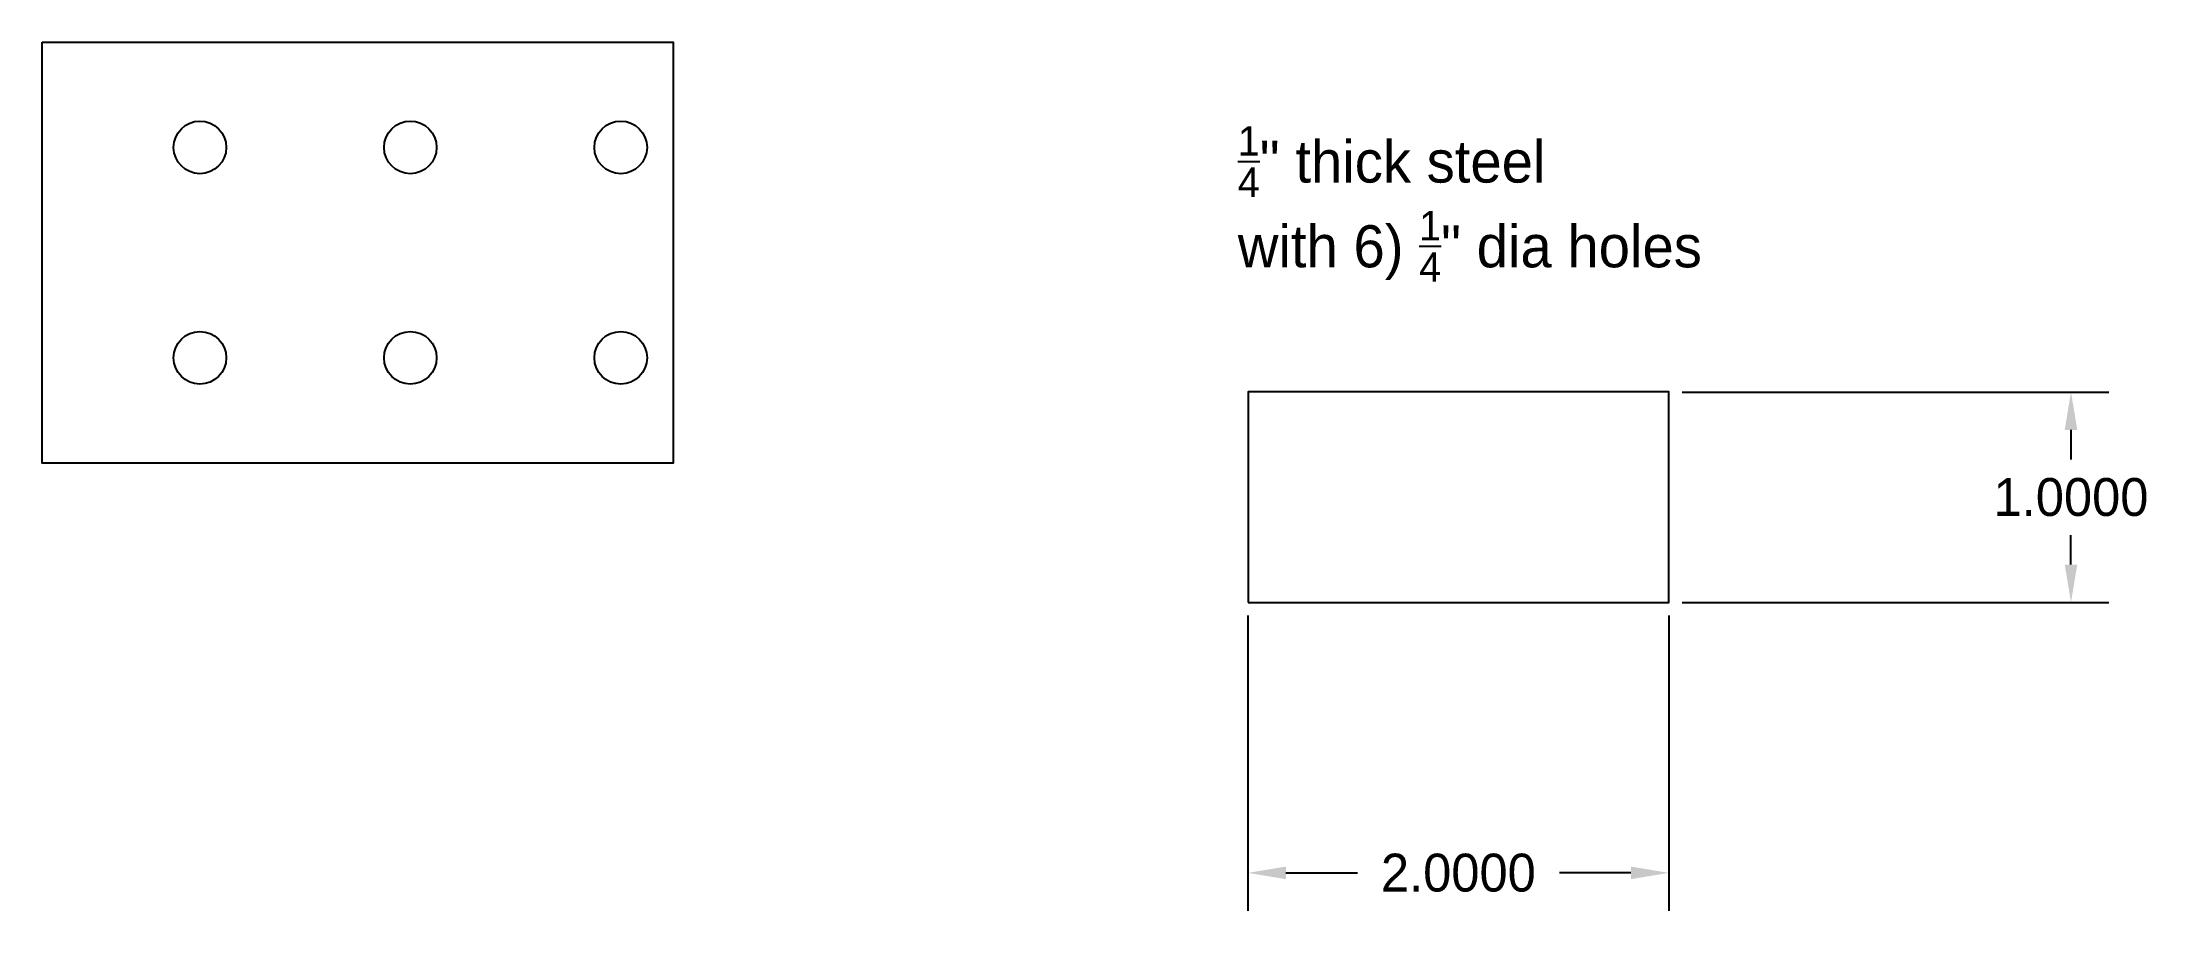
# Model space of a CAD drawing. Header units: inches. Extents: x 12 to 22, y 6.5 to 10.7.
import ezdxf

# ---------------------------------------------------------------- set-up
doc = ezdxf.new("R2010")
doc.units = ezdxf.units.IN
doc.header["$MEASUREMENT"] = 0
doc.layers.add('Dems', color=7, linetype='Continuous')
doc.dimstyles.get("Standard").update_dxf_attribs({"dimtxt": 0.18, "dimasz": 0.18, "dimexe": 0.18, "dimexo": 0.0625, "dimgap": 0.09, "dimtad": 0, "dimtih": 1, "dimtoh": 1, "dimdec": 4, "dimzin": 0, "dimdsep": 46, "dimtxsty": 'Standard', "dimcen": 0.09, "dimadec": 0, "dimazin": 0, "dimtfac": 1, "dimtdec": 4, "dimtofl": 0, "dimtmove": 0, "dimatfit": 3, "dimfxl": 0, "dimtolj": 1, "dimtzin": 0, "dimarcsym": 0})

# ---------------------------------------------------------------- blocks, each defined once
blk = doc.blocks.new('*D13')
at = {"color": 0, "lineweight": -2}
for p, q in [((17.713, 7.939), (17.713, 6.536)), ((19.713, 7.939), (19.713, 6.536)), ((17.893, 6.716), (18.233, 6.716)), ((19.533, 6.716), (19.193, 6.716))]:
    blk.add_line(p, q, dxfattribs=at)
at = {"color": 0}
for points in [[(17.893, 6.746), (17.893, 6.686), (17.713, 6.716)], [(19.533, 6.746), (19.533, 6.686), (19.713, 6.716)]]:
    blk.add_solid(points, dxfattribs=at)
at = {"layer": 'Defpoints', "color": 0}
for p in [(17.713, 8.001), (19.713, 8.001), (19.713, 6.716)]:
    blk.add_point(p, dxfattribs=at)
at = {"color": 0, "insert": (18.713, 6.716), "char_height": 0.18, "attachment_point": 5}
blk.add_mtext('\\A1;2.0000', dxfattribs=at)
blk = doc.blocks.new('*D14')
at = {"color": 0, "lineweight": -2}
for p, q in [((19.776, 9.001), (21.805, 9.001)), ((21.625, 8.821), (21.625, 8.681)), ((21.625, 8.181), (21.625, 8.321)), ((19.776, 8.001), (21.805, 8.001))]:
    blk.add_line(p, q, dxfattribs=at)
at = {"color": 0}
for points in [[(21.595, 8.821), (21.655, 8.821), (21.625, 9.001)], [(21.595, 8.181), (21.655, 8.181), (21.625, 8.001)]]:
    blk.add_solid(points, dxfattribs=at)
at = {"layer": 'Defpoints', "color": 0}
for p in [(19.713, 9.001), (19.713, 8.001), (21.625, 8.001)]:
    blk.add_point(p, dxfattribs=at)
at = {"color": 0, "insert": (21.625, 8.501), "char_height": 0.18, "attachment_point": 5}
blk.add_mtext('\\A1;1.0000', dxfattribs=at)

msp = doc.modelspace()

# ---------------------------------------------------------------- linework, layer by layer
msp.add_lwpolyline([(17.71347, 8.00126), (19.71347, 8.00126), (19.71347, 9.00126), (17.71347, 9.00126)], close=True)
at = {"layer": 'Dems'}
msp.add_lwpolyline([(11.98136, 10.66378), (14.98136, 10.66378), (14.98136, 8.66378), (11.98136, 8.66378)], close=True, dxfattribs=at)
for centre in [(12.73136, 10.16378), (13.73136, 10.16378), (14.73136, 10.16378), (12.73136, 9.16378), (13.73136, 9.16378), (14.73136, 9.16378)]:
    msp.add_circle(centre, 0.125, dxfattribs=at)

# ---------------------------------------------------------------- texts
at = {"insert": (17.66461, 10.2644), "char_height": 0.2, "width": 3.734567, "attachment_point": 1}
msp.add_mtext('\\A1;{\\H0.7x;\\S1/4;}" thick steel\\Pwith 6) {\\H0.7x;\\S1/4;}" dia holes', dxfattribs=at)

# ---------------------------------------------------------------- dimensions: what is measured, and where the dimension line sits
dim = msp.add_linear_dim(base=(21.62493, 8.00126), p1=(19.71347, 9.00126), p2=(19.71347, 8.00126), angle=90, dimstyle='Standard')
dim.commit()
dim.dimension.update_dxf_attribs({"geometry": '*D14', "text_midpoint": (21.62493, 8.50126)})
dim = msp.add_linear_dim(base=(19.71347, 6.71557), p1=(17.71347, 8.00126), p2=(19.71347, 8.00126), dimstyle='Standard')
dim.commit()
dim.dimension.update_dxf_attribs({"geometry": '*D13', "text_midpoint": (18.71347, 6.71557)})

doc.saveas('drawing.dxf')
